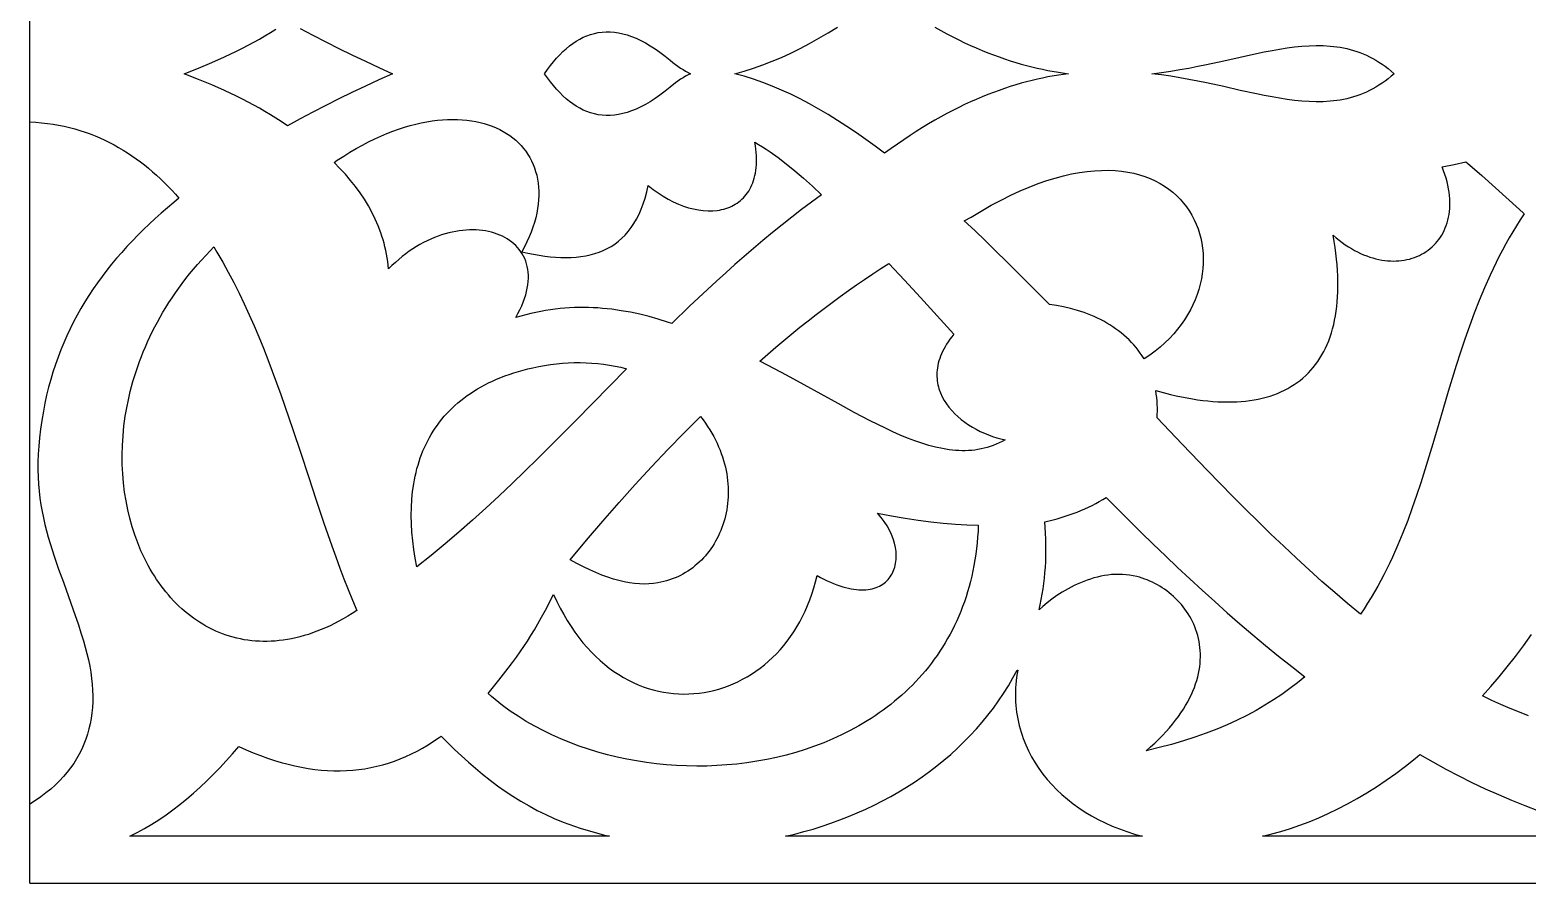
# Model space of a CAD drawing. Extents: x -170 to 170, y -20 to 44.
# Drawn here: x -170.1 to -111.3, y -20.5 to 13.1 of the extents above; entities that cross this region are included whole.
import ezdxf

# ---------------------------------------------------------------- set-up
doc = ezdxf.new("R2010")
doc.units = 0
doc.header["$MEASUREMENT"] = 0
doc.layers.get('0').update_dxf_attribs({"linetype": 'CONTINUOUS'})
doc.layers.add('LAYER_1', color=18, linetype='CONTINUOUS')

msp = doc.modelspace()

# ---------------------------------------------------------------- linework, layer by layer
msp.add_line((-170.138, -20.482), (-170.138, 43.518))
at = {"layer": 'LAYER_1'}
for points in [[(-159.515, 13.138), (-159.015, 12.872), (-158.508, 12.611), (-157.995, 12.354), (-157.476, 12.101), (-156.95, 11.851), (-156.42, 11.605), (-155.884, 11.362), (-156.42, 11.119), (-156.95, 10.873), (-157.476, 10.623), (-157.995, 10.37), (-158.509, 10.113), (-159.015, 9.852), (-159.515, 9.586), (-160.008, 9.316), (-160.258, 9.476), (-160.472, 9.614), (-160.686, 9.747), (-160.902, 9.877), (-161.119, 10.002), (-161.339, 10.124), (-161.561, 10.243), (-161.787, 10.359), (-162.017, 10.474), (-162.492, 10.698), (-162.989, 10.918), (-163.514, 11.139), (-164.072, 11.362), (-163.514, 11.585), (-162.989, 11.805), (-162.492, 12.026), (-162.017, 12.25), (-161.787, 12.364), (-161.561, 12.481), (-161.339, 12.6), (-161.119, 12.722), (-160.902, 12.847), (-160.686, 12.976), (-160.471, 13.11)], [(-134.564, 13.196), (-134.325, 13.061), (-134.089, 12.933), (-133.854, 12.809), (-133.621, 12.692), (-133.39, 12.58), (-133.16, 12.473), (-132.932, 12.372), (-132.706, 12.276), (-132.481, 12.185), (-132.258, 12.099), (-132.037, 12.018), (-131.817, 11.942), (-131.599, 11.87), (-131.382, 11.803), (-131.167, 11.74), (-130.954, 11.682), (-130.742, 11.628), (-130.532, 11.578), (-130.323, 11.533), (-130.116, 11.491), (-129.706, 11.419), (-129.302, 11.362), (-129.706, 11.305), (-130.115, 11.233), (-130.323, 11.191), (-130.531, 11.145), (-130.741, 11.096), (-130.953, 11.042), (-131.166, 10.983), (-131.381, 10.921), (-131.598, 10.854), (-131.816, 10.782), (-132.036, 10.706), (-132.257, 10.624), (-132.48, 10.538), (-132.705, 10.447), (-132.931, 10.351), (-133.159, 10.25), (-133.389, 10.143), (-133.621, 10.031), (-133.854, 9.914), (-134.089, 9.791), (-134.325, 9.662), (-134.563, 9.528), (-134.804, 9.387), (-135.045, 9.241), (-135.289, 9.088), (-135.534, 8.929), (-135.781, 8.764), (-136.03, 8.593), (-136.281, 8.414), (-136.534, 8.23), (-136.905, 8.509), (-137.276, 8.778), (-137.647, 9.038), (-138.017, 9.287), (-138.386, 9.526), (-138.756, 9.754), (-139.124, 9.971), (-139.493, 10.176), (-139.861, 10.369), (-140.228, 10.551), (-140.595, 10.719), (-140.961, 10.875), (-141.327, 11.017), (-141.692, 11.146), (-142.057, 11.261), (-142.422, 11.362), (-142.057, 11.463), (-141.692, 11.577), (-141.327, 11.706), (-140.961, 11.849), (-140.595, 12.004), (-140.228, 12.173), (-139.861, 12.354), (-139.493, 12.548), (-139.124, 12.753), (-138.756, 12.97), (-138.386, 13.198)], [(-170.138, 9.471), (-169.906, 9.455), (-169.677, 9.434), (-169.452, 9.406), (-169.231, 9.373), (-169.013, 9.335), (-168.798, 9.291), (-168.587, 9.241), (-168.379, 9.186), (-168.175, 9.126), (-167.973, 9.06), (-167.775, 8.99), (-167.58, 8.914), (-167.389, 8.834), (-167.2, 8.748), (-167.014, 8.658), (-166.831, 8.563), (-166.652, 8.463), (-166.475, 8.358), (-166.301, 8.249), (-166.13, 8.136), (-165.961, 8.018), (-165.796, 7.896), (-165.633, 7.77), (-165.472, 7.64), (-165.315, 7.506), (-165.16, 7.367), (-165.007, 7.225), (-164.857, 7.079), (-164.709, 6.929), (-164.564, 6.776), (-164.421, 6.619), (-164.281, 6.458), (-164.481, 6.292), (-164.729, 6.084), (-164.973, 5.874), (-165.211, 5.661), (-165.444, 5.446), (-165.672, 5.229), (-165.895, 5.008), (-166.112, 4.785), (-166.324, 4.559), (-166.531, 4.33), (-166.732, 4.098), (-166.927, 3.863), (-167.117, 3.625), (-167.301, 3.384), (-167.479, 3.139), (-167.651, 2.891), (-167.817, 2.64), (-167.977, 2.385), (-168.132, 2.126), (-168.28, 1.864), (-168.421, 1.598), (-168.557, 1.328), (-168.686, 1.054), (-168.808, 0.777), (-168.925, 0.495), (-169.034, 0.209), (-169.137, -0.081), (-169.233, -0.375), (-169.323, -0.674), (-169.405, -0.977), (-169.481, -1.285), (-169.55, -1.597), (-169.611, -1.914), (-169.673, -2.277), (-169.723, -2.627), (-169.763, -2.966), (-169.792, -3.293), (-169.812, -3.61), (-169.822, -3.918), (-169.823, -4.216), (-169.815, -4.506), (-169.799, -4.789), (-169.774, -5.065), (-169.743, -5.335), (-169.704, -5.6), (-169.658, -5.86), (-169.606, -6.117), (-169.548, -6.371), (-169.485, -6.622), (-169.416, -6.872), (-169.343, -7.122), (-169.265, -7.371), (-169.183, -7.621), (-169.009, -8.126), (-168.824, -8.643), (-168.433, -9.737), (-168.233, -10.326), (-168.134, -10.634), (-168.035, -10.951), (-167.961, -11.204), (-167.895, -11.455), (-167.837, -11.703), (-167.788, -11.947), (-167.747, -12.189), (-167.714, -12.427), (-167.69, -12.662), (-167.675, -12.893), (-167.668, -13.121), (-167.67, -13.346), (-167.681, -13.568), (-167.701, -13.786), (-167.73, -14.001), (-167.769, -14.212), (-167.816, -14.42), (-167.873, -14.624), (-167.94, -14.824), (-168.016, -15.021), (-168.102, -15.214), (-168.197, -15.404), (-168.302, -15.59), (-168.418, -15.772), (-168.543, -15.95), (-168.678, -16.124), (-168.824, -16.295), (-168.98, -16.461), (-169.146, -16.624), (-169.323, -16.782), (-169.511, -16.937), (-169.709, -17.087), (-169.918, -17.234), (-170.138, -17.376)], [(-111.219, -13.896), (-111.581, -13.762), (-111.944, -13.617), (-112.306, -13.461), (-112.668, -13.295), (-113.03, -13.118), (-112.701, -12.75), (-112.376, -12.369), (-112.054, -11.975), (-111.734, -11.567), (-111.417, -11.144), (-111.101, -10.706)], [(-107.089, -18.638), (-121.679, -18.638), (-121.317, -18.55), (-120.952, -18.449), (-120.584, -18.336), (-120.214, -18.209), (-119.841, -18.068), (-119.467, -17.914), (-119.092, -17.746), (-118.714, -17.564), (-118.336, -17.368), (-117.956, -17.157), (-117.576, -16.932), (-117.195, -16.691), (-116.814, -16.436), (-116.433, -16.165), (-116.052, -15.878), (-115.672, -15.575), (-115.487, -15.427), (-114.979, -15.716), (-114.47, -15.995), (-113.957, -16.263), (-113.443, -16.521), (-112.925, -16.768), (-112.406, -17.003), (-111.884, -17.226), (-111.36, -17.436), (-110.833, -17.635)], [(-170.138, -20.482), (170.235, -20.482)]]:
    msp.add_lwpolyline(points, dxfattribs=at)
for points in [[(-147.324, 13.005), (-147.162, 12.992), (-146.996, 12.968), (-146.828, 12.933), (-146.657, 12.885), (-146.482, 12.826), (-146.304, 12.754), (-146.123, 12.67), (-145.939, 12.573), (-145.752, 12.463), (-145.561, 12.34), (-145.367, 12.204), (-145.169, 12.054), (-144.968, 11.891), (-144.864, 11.806), (-144.762, 11.726), (-144.661, 11.652), (-144.56, 11.583), (-144.461, 11.52), (-144.363, 11.462), (-144.265, 11.409), (-144.169, 11.362), (-144.265, 11.314), (-144.363, 11.262), (-144.461, 11.204), (-144.56, 11.14), (-144.661, 11.072), (-144.762, 10.997), (-144.968, 10.833), (-145.169, 10.669), (-145.367, 10.519), (-145.561, 10.383), (-145.752, 10.26), (-145.939, 10.15), (-146.123, 10.053), (-146.304, 9.969), (-146.482, 9.897), (-146.657, 9.838), (-146.828, 9.79), (-146.996, 9.755), (-147.162, 9.731), (-147.324, 9.718), (-147.484, 9.716), (-147.64, 9.726), (-147.794, 9.746), (-147.945, 9.777), (-148.093, 9.818), (-148.238, 9.869), (-148.381, 9.931), (-148.522, 10.002), (-148.659, 10.082), (-148.794, 10.172), (-148.927, 10.27), (-149.057, 10.378), (-149.185, 10.494), (-149.31, 10.619), (-149.434, 10.752), (-149.555, 10.893), (-149.673, 11.042), (-149.79, 11.198), (-149.904, 11.362), (-149.79, 11.526), (-149.673, 11.682), (-149.555, 11.831), (-149.434, 11.972), (-149.31, 12.104), (-149.185, 12.229), (-149.057, 12.345), (-148.927, 12.453), (-148.794, 12.552), (-148.659, 12.641), (-148.522, 12.722), (-148.381, 12.793), (-148.238, 12.854), (-148.093, 12.905), (-147.945, 12.946), (-147.794, 12.977), (-147.64, 12.997), (-147.484, 13.007)], [(-119.295, 12.466), (-119.023, 12.45), (-118.889, 12.436), (-118.756, 12.42), (-118.624, 12.399), (-118.492, 12.374), (-118.362, 12.346), (-118.232, 12.313), (-118.103, 12.277), (-117.975, 12.236), (-117.848, 12.19), (-117.722, 12.14), (-117.596, 12.085), (-117.471, 12.026), (-117.347, 11.961), (-117.224, 11.892), (-117.102, 11.817), (-116.98, 11.737), (-116.859, 11.652), (-116.739, 11.561), (-116.619, 11.464), (-116.5, 11.362), (-116.619, 11.259), (-116.739, 11.163), (-116.859, 11.072), (-116.98, 10.986), (-117.102, 10.906), (-117.224, 10.831), (-117.347, 10.762), (-117.471, 10.698), (-117.596, 10.638), (-117.722, 10.583), (-117.848, 10.533), (-117.975, 10.488), (-118.103, 10.447), (-118.232, 10.41), (-118.362, 10.378), (-118.492, 10.349), (-118.624, 10.325), (-118.756, 10.304), (-118.889, 10.287), (-119.023, 10.274), (-119.295, 10.257), (-119.57, 10.253), (-119.848, 10.262), (-120.131, 10.281), (-120.418, 10.31), (-120.71, 10.347), (-121.005, 10.393), (-121.305, 10.446), (-121.61, 10.505), (-121.919, 10.568), (-122.552, 10.706), (-123.204, 10.853), (-123.878, 10.999), (-124.222, 11.07), (-124.572, 11.138), (-124.928, 11.203), (-125.289, 11.262), (-125.656, 11.315), (-126.029, 11.362), (-125.656, 11.409), (-125.289, 11.462), (-124.928, 11.521), (-124.572, 11.585), (-124.222, 11.653), (-123.878, 11.724), (-123.204, 11.871), (-122.552, 12.017), (-121.919, 12.155), (-121.61, 12.219), (-121.305, 12.278), (-121.005, 12.33), (-120.71, 12.376), (-120.418, 12.414), (-120.131, 12.443), (-119.848, 12.462), (-119.57, 12.47)], [(-153.331, 9.561), (-153.143, 9.551), (-152.96, 9.535), (-152.782, 9.511), (-152.608, 9.481), (-152.439, 9.444), (-152.275, 9.401), (-152.116, 9.352), (-151.962, 9.296), (-151.813, 9.234), (-151.67, 9.166), (-151.532, 9.093), (-151.4, 9.013), (-151.274, 8.928), (-151.154, 8.838), (-151.039, 8.742), (-150.931, 8.641), (-150.829, 8.534), (-150.733, 8.423), (-150.644, 8.307), (-150.562, 8.186), (-150.486, 8.06), (-150.418, 7.93), (-150.356, 7.795), (-150.302, 7.656), (-150.255, 7.513), (-150.215, 7.365), (-150.183, 7.214), (-150.158, 7.059), (-150.142, 6.9), (-150.133, 6.738), (-150.132, 6.572), (-150.14, 6.402), (-150.155, 6.23), (-150.18, 6.054), (-150.212, 5.875), (-150.254, 5.693), (-150.304, 5.509), (-150.363, 5.322), (-150.432, 5.132), (-150.509, 4.94), (-150.596, 4.746), (-150.692, 4.549), (-150.798, 4.35), (-150.567, 4.3), (-150.34, 4.256), (-150.117, 4.217), (-149.897, 4.186), (-149.681, 4.161), (-149.469, 4.143), (-149.261, 4.132), (-149.057, 4.129), (-148.858, 4.133), (-148.663, 4.145), (-148.473, 4.166), (-148.288, 4.195), (-148.108, 4.233), (-147.933, 4.281), (-147.763, 4.337), (-147.599, 4.403), (-147.44, 4.478), (-147.287, 4.564), (-147.14, 4.66), (-146.999, 4.767), (-146.864, 4.884), (-146.736, 5.013), (-146.613, 5.152), (-146.498, 5.304), (-146.389, 5.467), (-146.287, 5.642), (-146.192, 5.83), (-146.104, 6.03), (-146.024, 6.243), (-145.951, 6.47), (-145.886, 6.709), (-145.828, 6.962), (-145.636, 6.809), (-145.441, 6.668), (-145.244, 6.54), (-145.045, 6.424), (-144.845, 6.321), (-144.645, 6.231), (-144.445, 6.154), (-144.246, 6.09), (-144.049, 6.039), (-143.855, 6.001), (-143.664, 5.977), (-143.477, 5.966), (-143.295, 5.968), (-143.117, 5.984), (-143.031, 5.997), (-142.946, 6.013), (-142.863, 6.033), (-142.782, 6.056), (-142.702, 6.082), (-142.625, 6.113), (-142.549, 6.146), (-142.476, 6.183), (-142.405, 6.223), (-142.336, 6.267), (-142.269, 6.315), (-142.205, 6.366), (-142.144, 6.42), (-142.085, 6.478), (-142.029, 6.54), (-141.975, 6.605), (-141.925, 6.673), (-141.877, 6.745), (-141.833, 6.821), (-141.792, 6.9), (-141.754, 6.983), (-141.719, 7.07), (-141.688, 7.16), (-141.66, 7.253), (-141.636, 7.351), (-141.616, 7.452), (-141.599, 7.556), (-141.586, 7.665), (-141.577, 7.777), (-141.572, 7.892), (-141.572, 8.012), (-141.575, 8.135), (-141.583, 8.261), (-141.595, 8.392), (-141.611, 8.526), (-141.633, 8.664), (-141.488, 8.579), (-141.341, 8.489), (-141.191, 8.392), (-141.038, 8.288), (-140.726, 8.063), (-140.404, 7.814), (-140.071, 7.542), (-139.729, 7.248), (-139.377, 6.933), (-139.015, 6.597), (-139.41, 6.309), (-139.801, 6.016), (-140.188, 5.718), (-140.57, 5.416), (-140.948, 5.11), (-141.322, 4.801), (-141.693, 4.487), (-142.06, 4.17), (-142.424, 3.851), (-142.784, 3.528), (-143.142, 3.202), (-143.498, 2.873), (-144.201, 2.21), (-144.896, 1.538), (-145.066, 1.59), (-145.433, 1.703), (-145.798, 1.805), (-146.163, 1.895), (-146.527, 1.973), (-146.892, 2.038), (-147.257, 2.091), (-147.44, 2.112), (-147.623, 2.129), (-147.807, 2.143), (-147.991, 2.153), (-148.175, 2.16), (-148.36, 2.163), (-148.546, 2.162), (-148.732, 2.157), (-148.919, 2.148), (-149.107, 2.135), (-149.295, 2.118), (-149.484, 2.097), (-149.674, 2.071), (-149.866, 2.042), (-150.058, 2.008), (-150.251, 1.969), (-150.445, 1.926), (-150.641, 1.879), (-150.838, 1.827), (-151.036, 1.77), (-150.95, 1.925), (-150.873, 2.077), (-150.804, 2.227), (-150.743, 2.373), (-150.691, 2.517), (-150.647, 2.657), (-150.611, 2.795), (-150.583, 2.929), (-150.562, 3.06), (-150.548, 3.187), (-150.542, 3.312), (-150.543, 3.433), (-150.55, 3.55), (-150.565, 3.664), (-150.586, 3.774), (-150.613, 3.881), (-150.646, 3.984), (-150.685, 4.084), (-150.731, 4.179), (-150.781, 4.271), (-150.838, 4.359), (-150.899, 4.443), (-150.966, 4.523), (-151.038, 4.599), (-151.115, 4.67), (-151.196, 4.738), (-151.282, 4.802), (-151.372, 4.861), (-151.466, 4.915), (-151.564, 4.966), (-151.666, 5.012), (-151.771, 5.053), (-151.88, 5.09), (-151.992, 5.123), (-152.108, 5.15), (-152.226, 5.173), (-152.347, 5.191), (-152.471, 5.205), (-152.597, 5.213), (-152.725, 5.217), (-152.856, 5.215), (-152.988, 5.209), (-153.122, 5.197), (-153.257, 5.181), (-153.394, 5.159), (-153.533, 5.131), (-153.672, 5.099), (-153.812, 5.061), (-153.953, 5.018), (-154.094, 4.969), (-154.236, 4.915), (-154.378, 4.855), (-154.52, 4.789), (-154.662, 4.718), (-154.804, 4.641), (-154.945, 4.558), (-155.085, 4.469), (-155.225, 4.375), (-155.363, 4.274), (-155.501, 4.167), (-155.637, 4.055), (-155.772, 3.936), (-155.905, 3.811), (-156.036, 3.679), (-156.051, 3.827), (-156.07, 3.973), (-156.092, 4.118), (-156.118, 4.262), (-156.147, 4.406), (-156.18, 4.547), (-156.216, 4.688), (-156.255, 4.828), (-156.298, 4.967), (-156.344, 5.104), (-156.447, 5.376), (-156.562, 5.644), (-156.691, 5.907), (-156.833, 6.167), (-156.988, 6.422), (-157.156, 6.673), (-157.336, 6.92), (-157.529, 7.163), (-157.734, 7.402), (-157.951, 7.637), (-158.181, 7.869), (-158.054, 7.955), (-157.803, 8.118), (-157.555, 8.271), (-157.308, 8.416), (-157.064, 8.551), (-156.821, 8.677), (-156.581, 8.794), (-156.343, 8.903), (-156.107, 9.003), (-155.875, 9.094), (-155.644, 9.176), (-155.417, 9.251), (-155.193, 9.317), (-154.972, 9.375), (-154.754, 9.425), (-154.54, 9.467), (-154.329, 9.501), (-154.121, 9.528), (-153.918, 9.547), (-153.718, 9.559), (-153.522, 9.564)], [(-113.619, 7.837), (-113.062, 7.352), (-112.522, 6.874), (-111.984, 6.391), (-111.433, 5.89), (-111.39, 5.85), (-111.543, 5.616), (-111.692, 5.381), (-111.836, 5.143), (-111.975, 4.905), (-112.11, 4.664), (-112.241, 4.422), (-112.368, 4.179), (-112.492, 3.934), (-112.611, 3.688), (-112.727, 3.44), (-112.949, 2.942), (-113.158, 2.44), (-113.357, 1.934), (-113.545, 1.425), (-113.724, 0.913), (-113.896, 0.4), (-114.061, -0.115), (-114.221, -0.631), (-114.377, -1.148), (-114.681, -2.18), (-114.983, -3.207), (-115.136, -3.717), (-115.292, -4.225), (-115.452, -4.729), (-115.618, -5.229), (-115.79, -5.725), (-115.97, -6.216), (-116.159, -6.702), (-116.358, -7.181), (-116.568, -7.654), (-116.678, -7.888), (-116.791, -8.12), (-116.907, -8.35), (-117.027, -8.578), (-117.151, -8.804), (-117.279, -9.028), (-117.41, -9.25), (-117.546, -9.47), (-117.686, -9.687), (-117.831, -9.902), (-118.334, -9.484), (-118.837, -9.054), (-119.34, -8.613), (-119.842, -8.161), (-120.343, -7.699), (-120.844, -7.228), (-121.345, -6.749), (-121.845, -6.262), (-122.344, -5.768), (-122.843, -5.267), (-123.341, -4.762), (-123.839, -4.251), (-124.833, -3.219), (-125.824, -2.177), (-125.816, -2.048), (-125.812, -1.918), (-125.812, -1.786), (-125.816, -1.652), (-125.824, -1.517), (-125.837, -1.38), (-125.855, -1.241), (-125.877, -1.1), (-125.296, -1.256), (-125.076, -1.307), (-124.86, -1.354), (-124.646, -1.396), (-124.436, -1.433), (-124.229, -1.465), (-124.026, -1.492), (-123.825, -1.514), (-123.628, -1.532), (-123.434, -1.544), (-123.244, -1.552), (-123.057, -1.555), (-122.874, -1.553), (-122.694, -1.546), (-122.517, -1.535), (-122.344, -1.519), (-122.175, -1.497), (-122.009, -1.472), (-121.847, -1.441), (-121.689, -1.405), (-121.534, -1.365), (-121.384, -1.32), (-121.236, -1.271), (-121.093, -1.216), (-120.954, -1.157), (-120.818, -1.093), (-120.686, -1.024), (-120.559, -0.951), (-120.435, -0.873), (-120.315, -0.79), (-120.199, -0.703), (-120.088, -0.611), (-119.98, -0.514), (-119.877, -0.412), (-119.778, -0.306), (-119.682, -0.195), (-119.592, -0.08), (-119.505, 0.04), (-119.423, 0.165), (-119.345, 0.294), (-119.271, 0.428), (-119.202, 0.566), (-119.137, 0.71), (-119.077, 0.857), (-119.021, 1.01), (-118.97, 1.167), (-118.923, 1.328), (-118.881, 1.494), (-118.844, 1.665), (-118.811, 1.84), (-118.783, 2.019), (-118.759, 2.204), (-118.741, 2.392), (-118.727, 2.586), (-118.718, 2.783), (-118.713, 2.986), (-118.714, 3.192), (-118.72, 3.404), (-118.73, 3.619), (-118.746, 3.84), (-118.766, 4.064), (-118.792, 4.294), (-118.822, 4.527), (-118.858, 4.765), (-118.899, 5.008), (-118.781, 4.905), (-118.662, 4.809), (-118.543, 4.718), (-118.423, 4.633), (-118.303, 4.554), (-118.183, 4.48), (-118.063, 4.411), (-117.942, 4.348), (-117.822, 4.29), (-117.702, 4.237), (-117.582, 4.19), (-117.462, 4.148), (-117.344, 4.111), (-117.225, 4.079), (-117.108, 4.052), (-116.991, 4.03), (-116.875, 4.013), (-116.761, 4.001), (-116.648, 3.993), (-116.536, 3.991), (-116.425, 3.993), (-116.316, 3.999), (-116.208, 4.01), (-116.103, 4.026), (-115.999, 4.046), (-115.897, 4.07), (-115.798, 4.099), (-115.7, 4.132), (-115.605, 4.169), (-115.512, 4.211), (-115.422, 4.256), (-115.335, 4.306), (-115.25, 4.36), (-115.168, 4.417), (-115.09, 4.479), (-115.014, 4.544), (-114.941, 4.613), (-114.872, 4.685), (-114.807, 4.762), (-114.744, 4.842), (-114.686, 4.925), (-114.631, 5.012), (-114.581, 5.103), (-114.534, 5.196), (-114.491, 5.294), (-114.453, 5.394), (-114.419, 5.497), (-114.389, 5.604), (-114.364, 5.714), (-114.344, 5.827), (-114.328, 5.943), (-114.318, 6.061), (-114.312, 6.183), (-114.312, 6.307), (-114.316, 6.434), (-114.327, 6.564), (-114.342, 6.697), (-114.363, 6.832), (-114.39, 6.969), (-114.423, 7.11), (-114.462, 7.252), (-114.506, 7.397), (-114.557, 7.544), (-114.614, 7.693), (-114.148, 7.788), (-113.682, 7.89)], [(-127.474, 7.549), (-127.22, 7.525), (-126.976, 7.489), (-126.741, 7.442), (-126.516, 7.383), (-126.3, 7.314), (-126.093, 7.234), (-125.896, 7.144), (-125.708, 7.045), (-125.53, 6.936), (-125.361, 6.819), (-125.202, 6.694), (-125.053, 6.561), (-124.913, 6.42), (-124.783, 6.272), (-124.663, 6.118), (-124.554, 5.957), (-124.453, 5.79), (-124.363, 5.618), (-124.283, 5.442), (-124.214, 5.26), (-124.154, 5.074), (-124.104, 4.885), (-124.065, 4.692), (-124.036, 4.497), (-124.018, 4.298), (-124.01, 4.098), (-124.012, 3.896), (-124.025, 3.693), (-124.048, 3.489), (-124.082, 3.284), (-124.127, 3.08), (-124.182, 2.876), (-124.248, 2.672), (-124.325, 2.47), (-124.413, 2.269), (-124.512, 2.071), (-124.622, 1.875), (-124.742, 1.682), (-124.874, 1.492), (-125.017, 1.305), (-125.171, 1.123), (-125.337, 0.946), (-125.513, 0.773), (-125.701, 0.605), (-125.9, 0.444), (-126.111, 0.288), (-126.333, 0.139), (-126.406, 0.256), (-126.483, 0.37), (-126.564, 0.48), (-126.649, 0.587), (-126.738, 0.691), (-126.83, 0.792), (-126.926, 0.889), (-127.025, 0.984), (-127.127, 1.074), (-127.233, 1.162), (-127.341, 1.247), (-127.452, 1.328), (-127.566, 1.406), (-127.682, 1.481), (-127.801, 1.552), (-127.922, 1.62), (-128.045, 1.685), (-128.17, 1.747), (-128.297, 1.806), (-128.425, 1.861), (-128.556, 1.913), (-128.688, 1.962), (-128.955, 2.051), (-129.227, 2.126), (-129.502, 2.189), (-129.779, 2.238), (-130.057, 2.275), (-130.899, 3.134), (-131.739, 3.973), (-132.158, 4.384), (-132.576, 4.788), (-132.994, 5.186), (-133.412, 5.577), (-133.137, 5.715), (-132.735, 5.959), (-132.342, 6.183), (-131.957, 6.389), (-131.58, 6.577), (-131.212, 6.747), (-130.852, 6.9), (-130.501, 7.035), (-130.158, 7.154), (-129.825, 7.257), (-129.5, 7.345), (-129.183, 7.416), (-128.876, 7.473), (-128.578, 7.516), (-128.288, 7.544), (-128.007, 7.559), (-127.736, 7.56)], [(-162.79, 4.343), (-162.56, 3.952), (-162.338, 3.552), (-162.123, 3.145), (-161.914, 2.73), (-161.712, 2.308), (-161.516, 1.88), (-161.325, 1.445), (-161.14, 1.006), (-160.96, 0.561), (-160.784, 0.113), (-160.612, -0.34), (-160.444, -0.795), (-160.279, -1.254), (-160.118, -1.714), (-159.802, -2.639), (-159.493, -3.567), (-159.189, -4.492), (-158.886, -5.411), (-158.582, -6.319), (-158.273, -7.212), (-158.115, -7.652), (-157.956, -8.087), (-157.794, -8.515), (-157.628, -8.937), (-157.46, -9.353), (-157.287, -9.761), (-157.465, -9.875), (-157.642, -9.983), (-157.818, -10.085), (-157.993, -10.181), (-158.167, -10.272), (-158.34, -10.357), (-158.513, -10.436), (-158.684, -10.509), (-158.854, -10.577), (-159.024, -10.639), (-159.192, -10.696), (-159.359, -10.747), (-159.525, -10.793), (-159.69, -10.834), (-159.854, -10.869), (-160.016, -10.899), (-160.177, -10.924), (-160.337, -10.944), (-160.496, -10.959), (-160.653, -10.969), (-160.809, -10.975), (-160.964, -10.975), (-161.117, -10.971), (-161.268, -10.961), (-161.418, -10.948), (-161.567, -10.929), (-161.714, -10.906), (-161.859, -10.879), (-162.003, -10.847), (-162.145, -10.811), (-162.286, -10.77), (-162.424, -10.726), (-162.561, -10.677), (-162.697, -10.624), (-162.83, -10.567), (-162.962, -10.506), (-163.091, -10.44), (-163.219, -10.371), (-163.345, -10.299), (-163.469, -10.222), (-163.591, -10.142), (-163.71, -10.058), (-163.828, -9.97), (-163.944, -9.879), (-164.058, -9.785), (-164.169, -9.687), (-164.278, -9.585), (-164.385, -9.481), (-164.49, -9.373), (-164.593, -9.262), (-164.693, -9.148), (-164.791, -9.03), (-164.886, -8.91), (-164.98, -8.787), (-165.07, -8.661), (-165.159, -8.532), (-165.244, -8.4), (-165.328, -8.266), (-165.408, -8.129), (-165.486, -7.989), (-165.635, -7.702), (-165.773, -7.405), (-165.899, -7.1), (-166.015, -6.785), (-166.119, -6.462), (-166.212, -6.131), (-166.292, -5.793), (-166.361, -5.448), (-166.417, -5.097), (-166.46, -4.74), (-166.49, -4.377), (-166.507, -4.01), (-166.511, -3.637), (-166.501, -3.261), (-166.478, -2.881), (-166.44, -2.499), (-166.415, -2.306), (-166.388, -2.113), (-166.356, -1.919), (-166.321, -1.725), (-166.282, -1.531), (-166.239, -1.336), (-166.192, -1.141), (-166.142, -0.945), (-166.088, -0.75), (-166.03, -0.554), (-165.968, -0.358), (-165.902, -0.162), (-165.832, 0.033), (-165.758, 0.229), (-165.68, 0.425), (-165.598, 0.62), (-165.512, 0.815), (-165.421, 1.01), (-165.327, 1.204), (-165.228, 1.398), (-165.126, 1.591), (-165.019, 1.784), (-164.907, 1.976), (-164.792, 2.167), (-164.672, 2.358), (-164.547, 2.548), (-164.419, 2.737), (-164.286, 2.925), (-164.148, 3.112), (-164.006, 3.298), (-163.859, 3.483), (-163.708, 3.667), (-163.552, 3.849), (-163.392, 4.03), (-163.227, 4.21), (-163.057, 4.389), (-162.909, 4.544)], [(-135.754, 3.236), (-135.124, 2.55), (-133.812, 1.109), (-133.892, 1.01), (-133.966, 0.912), (-134.034, 0.814), (-134.097, 0.717), (-134.155, 0.621), (-134.208, 0.525), (-134.256, 0.431), (-134.299, 0.337), (-134.337, 0.244), (-134.371, 0.151), (-134.399, 0.06), (-134.424, -0.031), (-134.444, -0.121), (-134.459, -0.209), (-134.471, -0.297), (-134.478, -0.384), (-134.481, -0.47), (-134.48, -0.555), (-134.476, -0.639), (-134.467, -0.722), (-134.455, -0.804), (-134.439, -0.884), (-134.42, -0.964), (-134.398, -1.043), (-134.343, -1.196), (-134.275, -1.346), (-134.197, -1.49), (-134.107, -1.629), (-134.007, -1.763), (-133.897, -1.892), (-133.779, -2.015), (-133.653, -2.132), (-133.52, -2.244), (-133.381, -2.35), (-133.236, -2.45), (-133.086, -2.543), (-132.932, -2.63), (-132.775, -2.71), (-132.615, -2.784), (-132.453, -2.85), (-132.29, -2.91), (-132.127, -2.962), (-131.964, -3.006), (-131.802, -3.044), (-131.917, -3.107), (-132.033, -3.164), (-132.15, -3.217), (-132.267, -3.264), (-132.386, -3.306), (-132.505, -3.343), (-132.625, -3.376), (-132.745, -3.403), (-132.867, -3.426), (-132.99, -3.444), (-133.113, -3.457), (-133.237, -3.466), (-133.363, -3.471), (-133.489, -3.471), (-133.616, -3.467), (-133.744, -3.46), (-133.873, -3.448), (-134.002, -3.432), (-134.265, -3.389), (-134.531, -3.332), (-134.801, -3.261), (-135.075, -3.178), (-135.353, -3.082), (-135.635, -2.974), (-135.921, -2.856), (-136.212, -2.728), (-136.506, -2.591), (-136.805, -2.445), (-137.108, -2.292), (-137.728, -1.965), (-138.366, -1.616), (-139.699, -0.876), (-140.394, -0.498), (-141.109, -0.121), (-141.444, 0.055), (-141.128, 0.33), (-140.813, 0.601), (-140.497, 0.867), (-140.18, 1.128), (-139.864, 1.385), (-139.547, 1.637), (-139.23, 1.884), (-138.913, 2.127), (-138.596, 2.365), (-138.278, 2.598), (-137.96, 2.827), (-137.642, 3.05), (-137.324, 3.269), (-137.005, 3.483), (-136.686, 3.692), (-136.367, 3.897)], [(-148.273, -0.011), (-148.041, -0.024), (-147.811, -0.043), (-147.582, -0.069), (-147.355, -0.103), (-147.129, -0.143), (-146.906, -0.191), (-146.685, -0.246), (-148.68, -2.28), (-149.675, -3.284), (-150.174, -3.781), (-150.677, -4.275), (-151.184, -4.765), (-151.696, -5.25), (-152.214, -5.731), (-152.738, -6.206), (-153.27, -6.675), (-153.811, -7.139), (-154.361, -7.596), (-154.922, -8.046), (-154.989, -7.699), (-155.044, -7.355), (-155.088, -7.015), (-155.119, -6.68), (-155.139, -6.348), (-155.146, -6.022), (-155.141, -5.7), (-155.123, -5.384), (-155.093, -5.073), (-155.049, -4.769), (-155.022, -4.619), (-154.992, -4.47), (-154.958, -4.323), (-154.921, -4.178), (-154.881, -4.035), (-154.837, -3.894), (-154.79, -3.754), (-154.739, -3.616), (-154.685, -3.48), (-154.627, -3.346), (-154.565, -3.214), (-154.5, -3.084), (-154.431, -2.956), (-154.359, -2.83), (-154.283, -2.706), (-154.203, -2.584), (-154.12, -2.464), (-154.033, -2.347), (-153.942, -2.232), (-153.847, -2.119), (-153.748, -2.009), (-153.646, -1.901), (-153.54, -1.795), (-153.429, -1.692), (-153.315, -1.592), (-153.197, -1.493), (-153.075, -1.398), (-152.949, -1.305), (-152.819, -1.215), (-152.685, -1.127), (-152.546, -1.043), (-152.404, -0.961), (-152.258, -0.881), (-152.107, -0.805), (-151.952, -0.732), (-151.793, -0.661), (-151.63, -0.594), (-151.462, -0.529), (-151.291, -0.468), (-151.114, -0.409), (-150.934, -0.354), (-150.749, -0.302), (-150.56, -0.253), (-150.366, -0.207), (-150.136, -0.159), (-149.904, -0.117), (-149.672, -0.082), (-149.439, -0.053), (-149.205, -0.031), (-148.972, -0.016), (-148.738, -0.007), (-148.505, -0.006)], [(-143.676, -2.252), (-143.582, -2.383), (-143.493, -2.515), (-143.41, -2.647), (-143.331, -2.78), (-143.256, -2.913), (-143.187, -3.047), (-143.122, -3.181), (-143.062, -3.315), (-143.007, -3.449), (-142.956, -3.583), (-142.91, -3.718), (-142.868, -3.852), (-142.831, -3.986), (-142.798, -4.119), (-142.769, -4.252), (-142.745, -4.385), (-142.725, -4.518), (-142.709, -4.649), (-142.697, -4.78), (-142.689, -4.91), (-142.685, -5.04), (-142.685, -5.168), (-142.689, -5.296), (-142.697, -5.422), (-142.709, -5.547), (-142.724, -5.672), (-142.743, -5.794), (-142.766, -5.916), (-142.792, -6.035), (-142.822, -6.154), (-142.855, -6.27), (-142.892, -6.385), (-142.932, -6.499), (-142.976, -6.61), (-143.022, -6.719), (-143.072, -6.827), (-143.126, -6.932), (-143.182, -7.035), (-143.241, -7.136), (-143.304, -7.234), (-143.369, -7.33), (-143.437, -7.424), (-143.508, -7.515), (-143.582, -7.603), (-143.659, -7.689), (-143.739, -7.772), (-143.821, -7.852), (-143.905, -7.928), (-143.993, -8.002), (-144.082, -8.073), (-144.174, -8.141), (-144.269, -8.205), (-144.366, -8.266), (-144.465, -8.323), (-144.567, -8.377), (-144.67, -8.428), (-144.776, -8.474), (-144.884, -8.517), (-144.994, -8.556), (-145.106, -8.591), (-145.22, -8.622), (-145.336, -8.649), (-145.453, -8.672), (-145.625, -8.697), (-145.802, -8.712), (-145.985, -8.716), (-146.173, -8.71), (-146.367, -8.694), (-146.566, -8.667), (-146.772, -8.629), (-146.983, -8.58), (-147.2, -8.519), (-147.423, -8.448), (-147.652, -8.364), (-147.888, -8.269), (-148.13, -8.162), (-148.378, -8.043), (-148.633, -7.911), (-148.894, -7.767), (-148.254, -6.997), (-147.615, -6.246), (-146.978, -5.515), (-146.341, -4.803), (-145.703, -4.108), (-145.063, -3.429), (-144.421, -2.768), (-143.775, -2.121)], [(-127.372, -5.77), (-126.91, -6.232), (-126.444, -6.693), (-125.974, -7.153), (-125.499, -7.61), (-125.021, -8.064), (-124.538, -8.516), (-124.05, -8.963), (-123.559, -9.407), (-123.064, -9.846), (-122.565, -10.281), (-122.062, -10.71), (-121.556, -11.133), (-121.045, -11.55), (-120.531, -11.96), (-120.014, -12.363), (-120.303, -12.601), (-120.605, -12.832), (-120.918, -13.057), (-121.244, -13.274), (-121.582, -13.484), (-121.934, -13.687), (-122.299, -13.883), (-122.677, -14.071), (-123.07, -14.25), (-123.478, -14.422), (-123.9, -14.586), (-124.338, -14.741), (-124.791, -14.887), (-125.26, -15.025), (-125.746, -15.154), (-126.248, -15.273), (-126.077, -15.122), (-125.913, -14.972), (-125.757, -14.822), (-125.61, -14.672), (-125.47, -14.523), (-125.338, -14.375), (-125.213, -14.226), (-125.096, -14.079), (-124.986, -13.932), (-124.884, -13.786), (-124.788, -13.64), (-124.7, -13.496), (-124.618, -13.352), (-124.543, -13.209), (-124.474, -13.067), (-124.412, -12.926), (-124.356, -12.786), (-124.307, -12.647), (-124.263, -12.51), (-124.226, -12.374), (-124.194, -12.239), (-124.168, -12.105), (-124.148, -11.973), (-124.133, -11.842), (-124.124, -11.713), (-124.12, -11.585), (-124.12, -11.459), (-124.126, -11.334), (-124.137, -11.212), (-124.152, -11.091), (-124.172, -10.972), (-124.197, -10.855), (-124.226, -10.739), (-124.259, -10.626), (-124.296, -10.515), (-124.338, -10.406), (-124.383, -10.299), (-124.432, -10.194), (-124.484, -10.092), (-124.54, -9.991), (-124.599, -9.894), (-124.662, -9.798), (-124.728, -9.705), (-124.797, -9.615), (-124.868, -9.527), (-124.943, -9.442), (-125.02, -9.36), (-125.1, -9.28), (-125.182, -9.203), (-125.266, -9.129), (-125.353, -9.058), (-125.441, -8.99), (-125.532, -8.925), (-125.624, -8.863), (-125.718, -8.804), (-125.813, -8.748), (-125.91, -8.696), (-126.008, -8.647), (-126.107, -8.601), (-126.208, -8.558), (-126.309, -8.519), (-126.411, -8.484), (-126.514, -8.452), (-126.617, -8.424), (-126.76, -8.391), (-126.902, -8.366), (-127.045, -8.349), (-127.188, -8.339), (-127.33, -8.336), (-127.473, -8.339), (-127.614, -8.348), (-127.755, -8.364), (-127.895, -8.385), (-128.034, -8.411), (-128.171, -8.442), (-128.307, -8.479), (-128.442, -8.519), (-128.574, -8.564), (-128.705, -8.612), (-128.834, -8.664), (-128.96, -8.72), (-129.084, -8.778), (-129.323, -8.902), (-129.551, -9.034), (-129.765, -9.173), (-129.965, -9.314), (-130.148, -9.456), (-130.314, -9.597), (-130.461, -9.734), (-130.416, -9.531), (-130.375, -9.325), (-130.339, -9.118), (-130.306, -8.909), (-130.277, -8.699), (-130.252, -8.486), (-130.232, -8.272), (-130.215, -8.056), (-130.203, -7.838), (-130.195, -7.618), (-130.192, -7.397), (-130.193, -7.174), (-130.198, -6.949), (-130.208, -6.722), (-130.223, -6.494), (-130.242, -6.264), (-129.914, -6.189), (-129.752, -6.147), (-129.591, -6.101), (-129.432, -6.052), (-129.275, -6), (-129.12, -5.945), (-128.967, -5.887), (-128.816, -5.825), (-128.667, -5.76), (-128.521, -5.693), (-128.377, -5.622), (-128.236, -5.548), (-128.097, -5.47), (-127.962, -5.39), (-127.829, -5.307)], [(-136.266, -6.038), (-135.734, -6.131), (-135.218, -6.21), (-134.715, -6.275), (-134.228, -6.327), (-133.755, -6.366), (-133.297, -6.392), (-132.853, -6.407), (-132.864, -6.641), (-132.879, -6.872), (-132.899, -7.1), (-132.923, -7.325), (-132.952, -7.547), (-132.985, -7.767), (-133.022, -7.983), (-133.064, -8.196), (-133.109, -8.406), (-133.159, -8.613), (-133.213, -8.817), (-133.271, -9.018), (-133.333, -9.216), (-133.399, -9.411), (-133.468, -9.604), (-133.542, -9.793), (-133.619, -9.979), (-133.7, -10.162), (-133.784, -10.342), (-133.872, -10.52), (-133.963, -10.694), (-134.058, -10.866), (-134.157, -11.034), (-134.258, -11.2), (-134.363, -11.362), (-134.471, -11.522), (-134.583, -11.678), (-134.697, -11.832), (-134.814, -11.983), (-134.935, -12.131), (-135.058, -12.276), (-135.185, -12.418), (-135.314, -12.557), (-135.446, -12.693), (-135.58, -12.827), (-135.717, -12.957), (-135.857, -13.085), (-136, -13.209), (-136.144, -13.331), (-136.292, -13.45), (-136.441, -13.566), (-136.593, -13.679), (-136.747, -13.789), (-136.904, -13.897), (-137.062, -14.001), (-137.223, -14.103), (-137.55, -14.297), (-137.886, -14.48), (-138.228, -14.652), (-138.577, -14.813), (-138.932, -14.962), (-139.293, -15.1), (-139.66, -15.226), (-140.032, -15.341), (-140.408, -15.445), (-140.788, -15.538), (-141.172, -15.62), (-141.559, -15.69), (-141.949, -15.75), (-142.341, -15.798), (-142.735, -15.836), (-143.13, -15.862), (-143.526, -15.877), (-143.922, -15.882), (-144.319, -15.875), (-144.715, -15.858), (-145.11, -15.829), (-145.504, -15.79), (-145.896, -15.74), (-146.285, -15.679), (-146.672, -15.608), (-147.056, -15.525), (-147.437, -15.432), (-147.813, -15.329), (-148.184, -15.214), (-148.551, -15.09), (-148.912, -14.954), (-149.268, -14.808), (-149.617, -14.651), (-149.959, -14.484), (-150.294, -14.307), (-150.622, -14.119), (-150.941, -13.92), (-151.252, -13.712), (-151.553, -13.493), (-151.701, -13.379), (-151.845, -13.263), (-151.988, -13.145), (-152.128, -13.023), (-151.698, -12.495), (-151.331, -12.028), (-151.165, -11.81), (-151.009, -11.598), (-150.861, -11.389), (-150.719, -11.18), (-150.58, -10.967), (-150.443, -10.748), (-150.306, -10.52), (-150.166, -10.279), (-150.023, -10.022), (-149.873, -9.747), (-149.548, -9.126), (-149.422, -9.4), (-149.291, -9.663), (-149.154, -9.916), (-149.012, -10.158), (-148.865, -10.39), (-148.714, -10.612), (-148.558, -10.823), (-148.398, -11.025), (-148.234, -11.216), (-148.066, -11.397), (-147.894, -11.569), (-147.719, -11.731), (-147.541, -11.882), (-147.36, -12.025), (-147.176, -12.157), (-146.989, -12.28), (-146.801, -12.394), (-146.61, -12.498), (-146.417, -12.593), (-146.223, -12.678), (-146.027, -12.755), (-145.829, -12.822), (-145.631, -12.88), (-145.432, -12.93), (-145.232, -12.97), (-145.032, -13.002), (-144.831, -13.024), (-144.631, -13.039), (-144.431, -13.044), (-144.231, -13.041), (-144.032, -13.03), (-143.833, -13.01), (-143.636, -12.982), (-143.44, -12.945), (-143.245, -12.901), (-143.052, -12.848), (-142.861, -12.787), (-142.672, -12.719), (-142.486, -12.642), (-142.301, -12.558), (-142.12, -12.466), (-141.942, -12.366), (-141.767, -12.259), (-141.595, -12.144), (-141.426, -12.021), (-141.262, -11.892), (-141.101, -11.755), (-140.945, -11.61), (-140.793, -11.459), (-140.646, -11.301), (-140.504, -11.135), (-140.367, -10.963), (-140.235, -10.783), (-140.108, -10.597), (-139.988, -10.404), (-139.873, -10.205), (-139.764, -9.999), (-139.662, -9.786), (-139.566, -9.567), (-139.477, -9.342), (-139.395, -9.11), (-139.32, -8.872), (-139.252, -8.628), (-139.192, -8.378), (-139.056, -8.454), (-138.923, -8.523), (-138.792, -8.587), (-138.664, -8.646), (-138.54, -8.699), (-138.418, -8.746), (-138.299, -8.788), (-138.183, -8.825), (-138.07, -8.857), (-137.959, -8.884), (-137.852, -8.905), (-137.748, -8.923), (-137.647, -8.935), (-137.549, -8.943), (-137.453, -8.947), (-137.361, -8.946), (-137.272, -8.941), (-137.186, -8.931), (-137.103, -8.918), (-137.023, -8.901), (-136.947, -8.88), (-136.873, -8.856), (-136.803, -8.827), (-136.736, -8.796), (-136.671, -8.761), (-136.611, -8.722), (-136.553, -8.681), (-136.498, -8.637), (-136.447, -8.589), (-136.399, -8.539), (-136.355, -8.486), (-136.313, -8.431), (-136.275, -8.373), (-136.24, -8.312), (-136.209, -8.25), (-136.181, -8.185), (-136.156, -8.118), (-136.135, -8.049), (-136.117, -7.978), (-136.102, -7.906), (-136.091, -7.832), (-136.083, -7.756), (-136.079, -7.68), (-136.078, -7.601), (-136.087, -7.441), (-136.11, -7.277), (-136.147, -7.111), (-136.198, -6.941), (-136.264, -6.771), (-136.344, -6.6), (-136.439, -6.43), (-136.548, -6.261), (-136.673, -6.094), (-136.813, -5.93)], [(-131.325, -12.241), (-131.346, -12.383), (-131.363, -12.523), (-131.376, -12.664), (-131.385, -12.803), (-131.39, -12.942), (-131.392, -13.08), (-131.39, -13.218), (-131.384, -13.354), (-131.375, -13.49), (-131.361, -13.624), (-131.345, -13.758), (-131.325, -13.891), (-131.301, -14.023), (-131.274, -14.154), (-131.243, -14.284), (-131.209, -14.412), (-131.172, -14.54), (-131.131, -14.667), (-131.087, -14.792), (-130.989, -15.039), (-130.879, -15.281), (-130.755, -15.517), (-130.62, -15.748), (-130.473, -15.973), (-130.313, -16.191), (-130.143, -16.404), (-129.961, -16.609), (-129.769, -16.808), (-129.565, -16.999), (-129.352, -17.183), (-129.128, -17.36), (-128.894, -17.528), (-128.651, -17.688), (-128.399, -17.839), (-128.138, -17.982), (-127.868, -18.115), (-127.59, -18.24), (-127.303, -18.354), (-127.008, -18.459), (-126.706, -18.554), (-126.397, -18.638), (-140.435, -18.638), (-140.071, -18.552), (-139.71, -18.458), (-139.351, -18.356), (-138.996, -18.245), (-138.644, -18.126), (-138.296, -17.999), (-137.951, -17.864), (-137.611, -17.722), (-137.275, -17.571), (-136.943, -17.413), (-136.617, -17.247), (-136.295, -17.073), (-135.979, -16.892), (-135.669, -16.703), (-135.364, -16.507), (-135.066, -16.304), (-134.774, -16.093), (-134.488, -15.875), (-134.21, -15.649), (-133.938, -15.417), (-133.674, -15.178), (-133.417, -14.931), (-133.169, -14.678), (-132.928, -14.418), (-132.696, -14.151), (-132.472, -13.877), (-132.258, -13.597), (-132.052, -13.31), (-131.856, -13.017), (-131.669, -12.717), (-131.492, -12.411), (-131.326, -12.099), (-131.301, -12.099)], [(-153.71, -14.964), (-153.445, -15.223), (-153.176, -15.476), (-152.902, -15.725), (-152.623, -15.967), (-152.339, -16.203), (-152.05, -16.431), (-151.754, -16.652), (-151.454, -16.865), (-151.147, -17.069), (-150.835, -17.264), (-150.517, -17.448), (-150.192, -17.623), (-149.861, -17.787), (-149.524, -17.939), (-149.18, -18.079), (-148.956, -18.163), (-148.731, -18.243), (-148.505, -18.318), (-148.278, -18.39), (-148.049, -18.458), (-147.82, -18.522), (-147.589, -18.582), (-147.358, -18.638), (-166.209, -18.638), (-165.918, -18.493), (-165.63, -18.337), (-165.346, -18.169), (-165.065, -17.99), (-164.788, -17.8), (-164.514, -17.601), (-164.242, -17.391), (-163.974, -17.172), (-163.709, -16.943), (-163.447, -16.705), (-163.187, -16.459), (-162.93, -16.205), (-162.676, -15.942), (-162.424, -15.672), (-162.174, -15.394), (-161.927, -15.109), (-161.641, -15.236), (-161.359, -15.354), (-161.079, -15.463), (-160.803, -15.562), (-160.529, -15.653), (-160.258, -15.734), (-159.989, -15.807), (-159.724, -15.87), (-159.461, -15.925), (-159.201, -15.97), (-158.943, -16.007), (-158.688, -16.034), (-158.435, -16.053), (-158.185, -16.063), (-157.937, -16.064), (-157.692, -16.057), (-157.449, -16.04), (-157.208, -16.015), (-156.97, -15.981), (-156.733, -15.939), (-156.499, -15.887), (-156.267, -15.828), (-156.037, -15.759), (-155.809, -15.682), (-155.583, -15.597), (-155.359, -15.502), (-155.137, -15.4), (-154.917, -15.289), (-154.698, -15.169), (-154.481, -15.041), (-154.266, -14.905), (-154.053, -14.76), (-153.969, -14.701)]]:
    msp.add_lwpolyline(points, close=True, dxfattribs=at)

doc.saveas('drawing.dxf')
